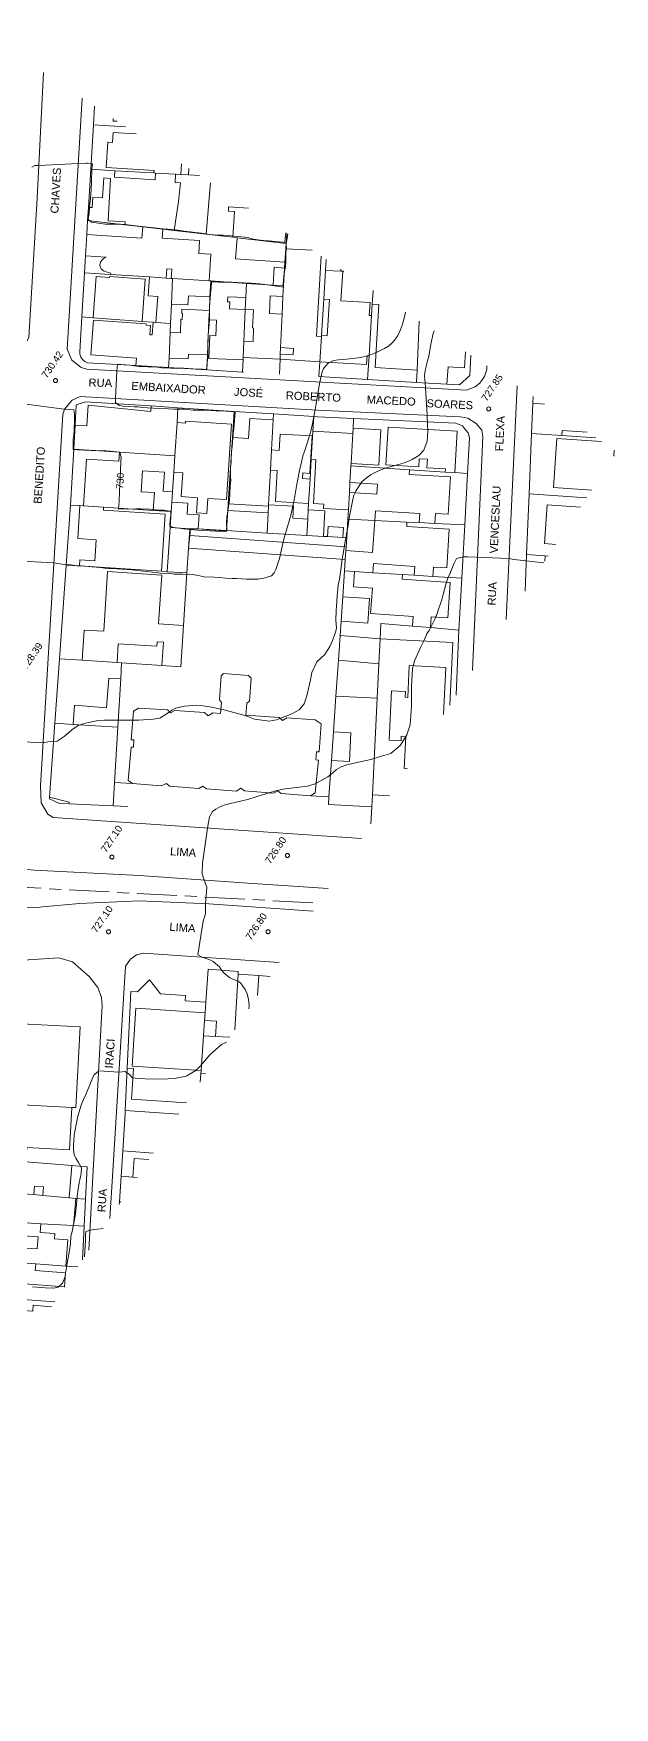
# Model space of a CAD drawing. Header units: metres. Extents: x 325024 to 7190115, y 7391967 to 10157759.
# Drawn here: x 326907.7 to 327052.9, y 7392538.3 to 7392956.7 of the extents above; entities that cross this region are included whole.
import ezdxf
from ezdxf.enums import TextEntityAlignment as Align

# ---------------------------------------------------------------- set-up
doc = ezdxf.new("R2010")
doc.units = ezdxf.units.M
doc.linetypes.add('T09', pattern=[17, 10, -2, 3, -2])
doc.layers.get('0').update_dxf_attribs({"lineweight": 18})
for name, color, linetype, lineweight in [('100_SIST_VIARIO_MEIO_FIO', 1, 'Continuous', 18), ('108_SEP_FIS_CANT_CENT_ILHA', 7, 'Continuous', 18), ('144_P_DUPLA_ASF_TOP', 7, 'Continuous', 18), ('160_P_SIMP_ASF_TOP', 7, 'Continuous', 18), ('206_MURO_E_MURO_ARRIMO', 7, 'Continuous', 18), ('214_PROJ_BEIRAL_EDIF', 10, 'Continuous', 18), ('508_LM_SETOR_FISCAL', 136, 'T09', 18), ('600_CURVA_MESTRA', 14, 'Continuous', 18), ('602_CURVA_MESTRA_TOP', 24, 'Continuous', 18), ('604_CURVA_INTERM', 7, 'Continuous', 18), ('606_PTO_COTADO', 7, 'Continuous', 18), ('608_PTO_COTADO_INTERVIA', 1, 'Continuous', 18), ('624_SEGM_CURVA_MESTRA', 14, 'Continuous', 18), ('626_SEGM_CURVA_INTERM', 7, 'Continuous', 18)]:
    doc.layers.add(name, color=color, linetype=linetype, lineweight=lineweight)
doc.styles.add('Style-Arial', font='arial.ttf', dxfattribs={"height": 1.75})

# ---------------------------------------------------------------- blocks, each defined once
blk = doc.blocks.new('SP09')
at = {"color": 0, "linetype": 'Continuous'}
blk.add_lwpolyline([(-0.03, -0.51), (-0.14, -0.49), (-0.24, -0.46), (-0.31, -0.42), (-0.35, -0.39), (-0.42, -0.31), (-0.47, -0.24), (-0.51, -0.15), (-0.52, -0.09), (-0.52, 0.03), (-0.51, 0.11), (-0.48, 0.2), (-0.44, 0.27), (-0.4, 0.33), (-0.32, 0.39), (-0.23, 0.44), (-0.15, 0.48), (-0.1, 0.48), (-0.03, 0.48), (0.08, 0.48), (0.19, 0.44), (0.27, 0.4), (0.35, 0.32), (0.41, 0.23), (0.46, 0.11), (0.48, 0.03), (0.48, -0.03), (0.47, -0.08), (0.44, -0.21), (0.38, -0.3), (0.31, -0.38), (0.23, -0.44), (0.1, -0.49), (0.02, -0.51)], close=True, dxfattribs=at)
blk = doc.blocks.new('SP10')
at = {"color": 0, "linetype": 'Continuous'}
blk.add_lwpolyline([(-0.03, -0.51), (-0.14, -0.49), (-0.24, -0.46), (-0.31, -0.42), (-0.35, -0.39), (-0.42, -0.31), (-0.47, -0.24), (-0.51, -0.15), (-0.52, -0.09), (-0.52, 0.03), (-0.51, 0.11), (-0.48, 0.2), (-0.44, 0.27), (-0.4, 0.33), (-0.32, 0.39), (-0.23, 0.44), (-0.15, 0.48), (-0.1, 0.48), (-0.03, 0.48), (0.08, 0.48), (0.19, 0.44), (0.27, 0.4), (0.35, 0.32), (0.41, 0.23), (0.46, 0.11), (0.48, 0.03), (0.48, -0.03), (0.47, -0.08), (0.44, -0.21), (0.38, -0.3), (0.31, -0.38), (0.23, -0.44), (0.1, -0.49), (0.02, -0.51)], close=True, dxfattribs=at)

msp = doc.modelspace()

# ---------------------------------------------------------------- linework, layer by layer
at = {"layer": '100_SIST_VIARIO_MEIO_FIO', "flags": 128}
for points in [[(326895.718, 7392956.543), (326891.029, 7392956.707), (326888.835, 7392956.231), (326886.773, 7392955.338), (326884.368, 7392953.561), (326882.502, 7392951.228), (326881.303, 7392948.496), (326880.87, 7392945.981), (326879.094, 7392923.896), (326876.415, 7392888.753), (326877.65, 7392886.027), (326879.464, 7392883.646), (326881.764, 7392881.73), (326884.435, 7392880.377), (326901.143, 7392876.318), (326903.313, 7392876.835), (326905.123, 7392878.146), (326906.51, 7392880.766), (326908.646, 7392915.547), (326910.215, 7392946.949)], [(326919.86, 7392940.566), (326916.087, 7392877.815), (326917.265, 7392875.09), (326919.598, 7392873.253), (326921.029, 7392872.818), (327015.901, 7392867.554), (327018.097, 7392868.385), (327019.25, 7392869.318), (327020.401, 7392870.978), (327020.976, 7392872.751), (327021.01, 7392873.63)], [(327017.411, 7392797.491), (327019.995, 7392855.904), (327019.703, 7392857.576), (327018.289, 7392859.214), (327016.239, 7392860.556), (327014.375, 7392860.891), (326978.71, 7392862.585), (326919.379, 7392865.95), (326917.334, 7392865.047), (326915.424, 7392862.778), (326915.006, 7392861.538), (326909.457, 7392768.703), (326909.626, 7392764.397), (326911.303, 7392761.617), (326912.639, 7392760.796), (326950.394, 7392758.182), (326989.627, 7392755.505)], [(327028.576, 7392868.623), (327025.862, 7392810.262)], [(326926.79, 7392660.546), (326927.241, 7392668.406)]]:
    msp.add_lwpolyline(points, dxfattribs=at)
at = {"layer": '100_SIST_VIARIO_MEIO_FIO'}
for points in [[(326864.406, 7392722.777), (326897.405, 7392724.612), (326914.045, 7392725.661), (326917.451, 7392724.728), (326921.615, 7392721.066), (326923.772, 7392718.261), (326924.695, 7392715.794), (326924.866, 7392713.815), (326921.562, 7392652.646)], [(326927.241, 7392668.406), (326930.647, 7392723.581), (326931.958, 7392725.323), (326933.421, 7392726.462), (326935.182, 7392726.869), (326969.123, 7392724.519)]]:
    msp.add_lwpolyline(points, dxfattribs=at)
at = {"layer": '108_SEP_FIS_CANT_CENT_ILHA', "flags": 128}
msp.add_lwpolyline([(326981.359, 7392743.011), (326961.257, 7392744.352), (326934.178, 7392746.291), (326907.915, 7392747.639), (326871.915, 7392750.809), (326868.411, 7392749.93), (326866.837, 7392748.455), (326865.859, 7392746.479), (326865.716, 7392743.571), (326867.026, 7392741.044), (326868.774, 7392739.702), (326872.317, 7392738.692), (326878.199, 7392737.96), (326883.369, 7392737.597), (326892.263, 7392737.617), (326909.284, 7392738.375), (326909.964, 7392738.416)], dxfattribs=at)
at = {"layer": '108_SEP_FIS_CANT_CENT_ILHA'}
msp.add_lwpolyline([(326909.964, 7392738.416), (326919.16, 7392739.281), (326934.091, 7392739.965), (326951.514, 7392739.205), (326977.622, 7392737.363)], dxfattribs=at)
at = {"layer": '206_MURO_E_MURO_ARRIMO'}
for p, q in [((326922.973, 7392938.506), (326922.682, 7392933.851)), ((326922.682, 7392933.851), (326921.99, 7392922.773)), ((326921.424, 7392913.253), (326921.229, 7392909.977)), ((326921.229, 7392909.977), (326921.017, 7392906.47)), ((326920.698, 7392901.173), (326920.442, 7392896.919)), ((326920.442, 7392896.919), (326919.775, 7392885.865)), ((326919.775, 7392885.865), (326919.252, 7392877.179)), ((326919.252, 7392877.179), (326919.283, 7392876.537)), ((326919.283, 7392876.537), (326919.51, 7392875.825)), ((326919.51, 7392875.825), (326919.923, 7392875.204)), ((326919.923, 7392875.204), (326920.491, 7392874.721)), ((326920.491, 7392874.721), (326921.171, 7392874.412)), ((326921.171, 7392874.412), (326933.261, 7392873.698)), ((327016.775, 7392871.192), (327016.951, 7392876.316)), ((326941.462, 7392873.213), (326950.982, 7392872.627)), ((326950.982, 7392872.627), (326959.926, 7392872.076)), ((326959.926, 7392872.076), (326960.196, 7392872.059)), ((326979.003, 7392870.942), (326991.18, 7392870.215)), ((326991.18, 7392870.215), (327003.42, 7392869.507)), ((327014.193, 7392868.883), (327016.775, 7392871.192)), ((327011.032, 7392869.066), (327014.193, 7392868.883)), ((327032.488, 7392864.298), (327032.558, 7392865.987)), ((326918.091, 7392858.809), (326918.392, 7392863.876)), ((326918.392, 7392863.876), (326920.724, 7392864.689)), ((326920.724, 7392864.689), (326937.131, 7392863.615)), ((326943.804, 7392863.178), (326957.88, 7392862.257)), ((326957.88, 7392862.257), (326967.692, 7392861.615)), ((326967.692, 7392861.615), (326977.76, 7392860.956)), ((326977.76, 7392860.956), (326978.649, 7392860.898)), ((326978.649, 7392860.898), (326987.709, 7392860.475)), ((326987.709, 7392860.475), (327013.206, 7392859.328)), ((327013.206, 7392859.328), (327014.889, 7392858.621)), ((327014.889, 7392858.621), (327015.666, 7392857.682)), ((327015.666, 7392857.682), (327016.356, 7392856.9)), ((327016.356, 7392856.9), (327016.664, 7392855.627)), ((326916.905, 7392838.862), (326917.732, 7392852.78)), ((327016.664, 7392855.627), (327016.176, 7392846.75)), ((327031.553, 7392841.665), (327032.177, 7392856.759)), ((327016.176, 7392846.75), (327015.469, 7392833.886)), ((327030.926, 7392826.485), (327031.553, 7392841.665)), ((326915.871, 7392823.853), (326916.905, 7392838.862)), ((327015.469, 7392833.886), (327014.737, 7392820.552)), ((326914.199, 7392800.437), (326915.871, 7392823.853)), ((327030.548, 7392817.344), (327030.926, 7392826.485)), ((327014.737, 7392820.552), (327014.026, 7392807.621)), ((327014.026, 7392807.621), (327013.327, 7392791.32)), ((326911.702, 7392765.452), (326911.731, 7392765.86)), ((326914.171, 7392764.307), (326911.702, 7392765.452)), ((326916.57, 7392764.193), (326914.171, 7392764.307)), ((326931.261, 7392763.499), (326927.623, 7392763.671)), ((326958.843, 7392721.618), (326963.985, 7392721.251)), ((326931.113, 7392698.131), (326930.616, 7392687.528)), ((326929.981, 7392677.457), (326929.571, 7392671.098)), ((326920.682, 7392665.375), (326921.085, 7392673.501)), ((326929.571, 7392671.098), (326929.16, 7392664.723)), ((326920.349, 7392658.647), (326920.682, 7392665.375)), ((326929.16, 7392664.723), (326929.117, 7392664.063)), ((326919.929, 7392650.179), (326920.349, 7392658.647))]:
    msp.add_line(p, q, dxfattribs=at)
at = {"layer": '206_MURO_E_MURO_ARRIMO', "flags": 128}
for points in [[(326930.718, 7392933.381), (326922.682, 7392933.851)], [(326937.771, 7392921.85), (326928.021, 7392922.42)], [(326946.424, 7392921.344), (326944.532, 7392921.454)], [(326950.85, 7392906.561), (326951.877, 7392918.483), (326951.929, 7392919.345)], [(326921.229, 7392909.977), (326930.525, 7392908.905)], [(326942.846, 7392907.484), (326950.85, 7392906.561)], [(326957.489, 7392905.796), (326950.85, 7392906.561)], [(326980.691, 7392897.508), (326980.862, 7392900.198)], [(326920.442, 7392896.919), (326926.944, 7392896.493)], [(326979.655, 7392881.205), (326980.235, 7392890.336)], [(326992.361, 7392889.047), (326992.184, 7392886.228)], [(326922.604, 7392885.654), (326919.775, 7392885.865)], [(326937.612, 7392884.536), (326934.832, 7392884.743)], [(326950.982, 7392872.627), (326951.149, 7392876.389)], [(326959.926, 7392872.076), (326960.061, 7392875.108)], [(326969.151, 7392871.527), (326969.318, 7392875.283)], [(326979.003, 7392870.942), (326979.24, 7392874.668)], [(326991.551, 7392876.129), (326991.18, 7392870.215)], [(326957.454, 7392855.749), (326957.88, 7392862.257)], [(326967.613, 7392860.168), (326967.692, 7392861.615)], [(326977.76, 7392860.956), (326977.543, 7392857.344)], [(326987.572, 7392858.095), (326987.709, 7392860.475)], [(327048.192, 7392855.642), (327039.746, 7392856.231)], [(326977.121, 7392850.344), (326976.822, 7392845.364)], [(327001.623, 7392847.69), (327010.613, 7392847.109)], [(327012.98, 7392846.956), (327016.176, 7392846.75)], [(326942.258, 7392839.564), (326942.429, 7392842.171)], [(327031.553, 7392841.665), (327045.975, 7392840.656)], [(326919.277, 7392838.707), (326916.905, 7392838.862)], [(326942.105, 7392837.213), (326937.605, 7392837.508)], [(326956.261, 7392837.523), (326956.37, 7392839.191)], [(326976.359, 7392837.678), (326976.455, 7392839.277)], [(326946.433, 7392828.076), (326946.74, 7392832.776)], [(326948.859, 7392832.879), (326955.919, 7392832.303), (326955.93, 7392832.462)], [(326948.859, 7392832.879), (326955.93, 7392832.462)], [(326986.262, 7392835.363), (326985.993, 7392830.688)], [(327001.036, 7392834.616), (327004.106, 7392834.461)], [(327008.001, 7392834.264), (327015.469, 7392833.886)], [(326980.16, 7392831.032), (326981.149, 7392830.974)], [(326985.039, 7392830.744), (326985.993, 7392830.688)], [(326985.993, 7392830.688), (326985.835, 7392828.395)], [(326919.176, 7392823.636), (326915.871, 7392823.853)], [(327035.591, 7392826.159), (327030.926, 7392826.485)], [(326941.122, 7392822.2), (326939.652, 7392822.296)], [(326999.942, 7392821.485), (327002.836, 7392821.302)], [(327007.534, 7392821.006), (327014.737, 7392820.552)], [(326994.333, 7392805.42), (326994.524, 7392809.245), (327002.394, 7392808.59)], [(327006.878, 7392808.217), (327014.026, 7392807.621)], [(326992.019, 7392759.151), (326992.234, 7392763.444)], [(326917.293, 7392673.803), (326921.085, 7392673.501)], [(326929.571, 7392671.098), (326932.526, 7392670.897)], [(326920.682, 7392665.375), (326918.3, 7392665.584)], [(326929.537, 7392664.698), (326929.16, 7392664.723)], [(326917.705, 7392658.794), (326920.349, 7392658.647)], [(326918.784, 7392648.448), (326915.755, 7392648.667)]]:
    msp.add_lwpolyline(points, dxfattribs=at)
at = {"layer": '214_PROJ_BEIRAL_EDIF', "flags": 128}
for points in [[(326928.637, 7392934.758), (326927.588, 7392934.819), (326927.624, 7392935.429)], [(326944.532, 7392921.454), (326943.184, 7392921.533), (326938.177, 7392921.826), (326937.771, 7392921.85), (326937.809, 7392922.496), (326925.874, 7392923.194), (326926.244, 7392929.529), (326927.421, 7392929.46), (326927.568, 7392931.98), (326933.346, 7392931.642)], [(326944.689, 7392924.136), (326944.532, 7392921.454)], [(326946.424, 7392921.344), (326946.517, 7392922.926)], [(326949.149, 7392921.184), (326946.424, 7392921.344)], [(326961.445, 7392913.047), (326956.465, 7392913.389), (326956.391, 7392912.322), (326957.93, 7392912.216), (326957.489, 7392905.796), (326958.56, 7392905.672), (326970.865, 7392904.253), (326971.033, 7392906.702)], [(326970.134, 7392893.606), (326970.442, 7392898.094), (326970.541, 7392899.533), (326970.773, 7392902.923), (326977.332, 7392902.534)], [(326979.569, 7392901.053), (326978.382, 7392881.067), (326979.642, 7392880.992), (326979.24, 7392874.668), (326969.318, 7392875.283), (326969.376, 7392876.588), (326972.613, 7392876.396), (326972.709, 7392878.013), (326969.448, 7392878.207), (326969.82, 7392886.559), (326970.017, 7392890.99), (326970.134, 7392893.606)], [(326985.228, 7392897.309), (326984.981, 7392897.32), (326984.474, 7392897.342), (326984.502, 7392897.789)], [(327004.106, 7392884.816), (327003.557, 7392872.573), (326993.058, 7392873.235), (326994.041, 7392888.944), (326992.361, 7392889.047), (326992.574, 7392892.447)], [(327015.657, 7392877.172), (327015.407, 7392873.147), (327011.304, 7392873.406), (327011.032, 7392869.066), (327003.42, 7392869.507), (327003.557, 7392872.573), (327004.106, 7392884.816)], [(327035.416, 7392864.096), (327032.488, 7392864.298), (327032.177, 7392856.759), (327039.746, 7392856.231)], [(327039.746, 7392856.231), (327039.839, 7392857.469), (327046.09, 7392857.032)], [(327047.255, 7392842.591), (327037.668, 7392843.267), (327038.521, 7392855.474)], [(327038.521, 7392855.474), (327049.618, 7392854.698)], [(327044.433, 7392838.326), (327036.053, 7392838.912)], [(327035.498, 7392824.824), (327035.591, 7392826.159), (327036.347, 7392826.106)], [(327011.704, 7392788.867), (327012.478, 7392804.524), (326994.333, 7392805.42), (326994.021, 7392799.183), (326993.59, 7392790.571)], [(327010.146, 7392786.512), (327010.727, 7392798.276), (327001.616, 7392798.726), (327001.223, 7392790.775), (327000.572, 7392790.807), (327000.642, 7392792.225), (326997.184, 7392792.396)], [(326957.98, 7392707.68), (326958.843, 7392721.618), (326958.842, 7392722.32), (326951.366, 7392722.847), (326950.784, 7392714.646), (326950.594, 7392711.981), (326950.458, 7392710.061), (326953.445, 7392709.866), (326953.192, 7392706.001)], [(326966.826, 7392721.048), (326963.985, 7392721.251), (326963.677, 7392716.29)], [(326949.364, 7392694.66), (326949.515, 7392696.784), (326949.566, 7392697.497), (326932.339, 7392698.626), (326933.289, 7392713.115), (326950.594, 7392711.981)], [(326956.786, 7392705.876), (326953.192, 7392706.001), (326950.184, 7392706.198), (326949.566, 7392697.497)], [(326950.718, 7392696.705), (326949.515, 7392696.784), (326949.364, 7392694.66)], [(326937.598, 7392676.879), (326929.981, 7392677.457), (326930.579, 7392686.739), (326930.616, 7392687.528), (326944.039, 7392686.613)], [(326936.554, 7392675.301), (326932.874, 7392675.575), (326932.526, 7392670.897), (326933.592, 7392670.824)], [(326915.506, 7392643.494), (326915.442, 7392643.499), (326893.175, 7392645.175), (326892.885, 7392640.039), (326895.976, 7392639.791)], [(326905.965, 7392629.076), (326897.13, 7392629.676), (326895.773, 7392629.768), (326896.382, 7392638.171), (326907.534, 7392637.363), (326907.642, 7392638.856), (326912.195, 7392638.491)]]:
    msp.add_lwpolyline(points, dxfattribs=at)
for points in [[(326928.021, 7392922.42), (326921.99, 7392922.773), (326921.424, 7392913.253), (326922.331, 7392913.199), (326922.485, 7392915.77), (326924.956, 7392915.621), (326925.255, 7392920.59), (326926.953, 7392920.488), (326926.317, 7392909.902), (326930.569, 7392909.646), (326930.525, 7392908.905), (326934.988, 7392908.391), (326939.979, 7392907.815), (326942.846, 7392907.484), (326943.904, 7392914.696), (326944.417, 7392919.401), (326943.063, 7392919.48), (326943.184, 7392921.533), (326938.177, 7392921.826), (326938.076, 7392920.157), (326927.922, 7392920.767)], [(326942.453, 7392895.478), (326942.107, 7392895.501), (326942.279, 7392897.809), (326941.044, 7392897.901), (326940.871, 7392895.582), (326936.718, 7392895.854), (326926.944, 7392896.493), (326926.997, 7392896.834), (326925.831, 7392897.099), (326925.181, 7392897.376), (326924.677, 7392897.813), (326924.369, 7392898.365), (326924.289, 7392898.979), (326924.443, 7392899.592), (326924.818, 7392900.144), (326925.374, 7392900.579), (326925.842, 7392900.79), (326920.698, 7392901.173), (326921.017, 7392906.47), (326934.803, 7392905.568), (326934.988, 7392908.391), (326939.979, 7392907.815), (326939.831, 7392905.558), (326949.195, 7392904.945), (326948.984, 7392901.728), (326952.014, 7392901.53), (326951.578, 7392894.878)], [(326970.773, 7392902.923), (326970.541, 7392899.533), (326958.197, 7392900.38), (326958.56, 7392905.672), (326970.865, 7392904.253)], [(326922.604, 7392885.654), (326934.832, 7392884.743), (326935.617, 7392895.27), (326926.684, 7392895.936), (326926.671, 7392895.762), (326923.376, 7392896.008)], [(326938.292, 7392884.485), (326941.952, 7392884.212), (326942.169, 7392889.091), (326942.453, 7392895.478), (326942.107, 7392895.501), (326940.871, 7392895.582), (326936.718, 7392895.854), (326936.37, 7392891.175), (326938.777, 7392890.995)], [(326951.796, 7392890.912), (326951.971, 7392894.852), (326951.578, 7392894.878), (326942.453, 7392895.478), (326942.169, 7392889.091), (326946.293, 7392888.907), (326946.392, 7392891.152)], [(326960.755, 7392890.711), (326956.221, 7392890.913), (326956.166, 7392889.665), (326956.781, 7392889.637), (326956.702, 7392887.868), (326960.621, 7392887.693), (326960.27, 7392879.801), (326960.087, 7392875.694), (326960.061, 7392875.108), (326951.518, 7392875.488), (326951.773, 7392881.205), (326953.27, 7392881.138), (326953.443, 7392885.037), (326951.538, 7392885.122), (326951.644, 7392887.502), (326951.796, 7392890.912), (326951.971, 7392894.852), (326960.912, 7392894.238)], [(326970.442, 7392898.094), (326970.134, 7392893.606), (326967.573, 7392893.781), (326967.881, 7392898.27)], [(326980.691, 7392897.508), (326980.235, 7392890.336), (326981.668, 7392890.249), (326981.09, 7392881.118), (326979.655, 7392881.205), (326979.642, 7392880.992), (326979.24, 7392874.668), (326990.906, 7392873.946), (326991.044, 7392876.161), (326991.551, 7392876.129), (326992.184, 7392886.228), (326991.595, 7392886.266), (326991.796, 7392889.465), (326984.517, 7392889.923), (326984.981, 7392897.32), (326984.474, 7392897.342)], [(326960.912, 7392894.238), (326967.573, 7392893.781), (326970.134, 7392893.606), (326970.017, 7392890.99), (326966.839, 7392891.132), (326966.662, 7392886.7), (326969.82, 7392886.559), (326969.448, 7392878.207), (326969.376, 7392876.588), (326969.318, 7392875.283), (326960.087, 7392875.694), (326960.27, 7392879.801), (326962.551, 7392879.7), (326962.702, 7392883.093), (326962.433, 7392883.105), (326962.634, 7392887.604), (326960.621, 7392887.693), (326960.755, 7392890.711)], [(326951.149, 7392876.389), (326951.538, 7392885.122), (326951.644, 7392887.502), (326944.786, 7392887.807), (326944.737, 7392886.723), (326944.951, 7392886.714), (326944.886, 7392885.262), (326944.543, 7392885.278), (326944.393, 7392881.902), (326941.854, 7392882.015), (326941.568, 7392875.575), (326946.342, 7392875.362), (326946.397, 7392876.6)], [(326937.612, 7392884.536), (326938.292, 7392884.485), (326941.952, 7392884.212), (326941.854, 7392882.015), (326941.568, 7392875.575), (326941.462, 7392873.213), (326933.261, 7392873.698), (326933.397, 7392875.526), (326922.034, 7392876.373), (326922.685, 7392885.099), (326935.889, 7392884.115), (326935.866, 7392883.807), (326936.909, 7392883.73), (326936.736, 7392881.401), (326937.375, 7392881.353)], [(326929.19, 7392852.031), (326943.015, 7392851.126), (326943.561, 7392859.473), (326943.804, 7392863.178), (326937.131, 7392863.615), (326937.038, 7392862.196), (326921.377, 7392863.786), (326921.039, 7392858.616), (326918.091, 7392858.809), (326917.732, 7392852.78)], [(326942.749, 7392847.058), (326943.015, 7392851.126), (326943.561, 7392859.473), (326945.656, 7392859.336), (326945.686, 7392859.802), (326957.143, 7392859.052), (326955.91, 7392840.218), (326951.257, 7392840.523), (326951.01, 7392836.755), (326948.446, 7392836.923), (326948.692, 7392840.691), (326944.604, 7392840.958), (326944.994, 7392846.911)], [(326957.454, 7392855.749), (326961.446, 7392855.51), (326961.741, 7392860.519), (326967.613, 7392860.168), (326967.202, 7392852.616), (326966.927, 7392847.573), (326966.456, 7392838.923), (326966.438, 7392838.596), (326956.37, 7392839.191)], [(326986.392, 7392837.619), (326986.644, 7392841.994), (326986.788, 7392844.483), (326987.027, 7392848.634), (326987.062, 7392849.252), (326987.495, 7392856.756), (326977.543, 7392857.344), (326977.121, 7392850.344), (326978.294, 7392850.274), (326977.646, 7392839.243), (326980.233, 7392839.083), (326980.19, 7392837.987)], [(326987.062, 7392849.252), (326987.495, 7392856.756), (326987.572, 7392858.095), (326994.515, 7392857.682), (326993.988, 7392848.841)], [(327012.98, 7392846.956), (327010.613, 7392847.109), (327010.661, 7392847.906), (327006.023, 7392848.178), (327006.149, 7392850.304), (327004.081, 7392850.427), (327003.961, 7392848.381), (326995.783, 7392848.868), (326996.337, 7392858.318), (327013.594, 7392857.3)], [(326976.455, 7392839.277), (326976.822, 7392845.364), (326974.928, 7392845.476), (326975.014, 7392846.867), (326976.755, 7392846.761), (326977.316, 7392856.134), (326969.33, 7392856.6), (326969.09, 7392852.509), (326967.202, 7392852.616), (326966.927, 7392847.573), (326968.621, 7392847.473), (326968.173, 7392839.763)], [(326937.605, 7392837.508), (326925.21, 7392838.319), (326920.182, 7392838.648), (326920.946, 7392850.32), (326929.043, 7392849.79), (326929.19, 7392852.031), (326943.015, 7392851.126), (326942.749, 7392847.058), (326942.429, 7392842.171), (326940.105, 7392842.324), (326940.417, 7392847.083), (326934.907, 7392847.444), (326934.563, 7392842.184), (326937.897, 7392841.966)], [(326986.788, 7392844.483), (326987.027, 7392848.634), (327001.623, 7392847.69), (327001.555, 7392846.509), (327011.901, 7392845.904), (327011.348, 7392836.561), (327008.152, 7392836.749), (327008.001, 7392834.264), (327004.106, 7392834.461), (327004.235, 7392836.749), (326993.16, 7392837.402), (326993.018, 7392835.021), (326986.262, 7392835.363), (326986.392, 7392837.619), (326986.644, 7392841.994), (326993.503, 7392841.592), (326993.655, 7392844.076)], [(326925.21, 7392838.319), (326920.182, 7392838.648), (326919.277, 7392838.707), (326918.74, 7392830.502), (326923.328, 7392830.202), (326922.98, 7392824.891), (326919.274, 7392825.133), (326919.176, 7392823.636), (326939.652, 7392822.296), (326940.587, 7392836.579), (326925.162, 7392837.588)], [(326942.258, 7392839.564), (326942.105, 7392837.213), (326941.844, 7392833.225), (326946.923, 7392832.892), (326948.859, 7392832.879), (326949.088, 7392836.379), (326946.091, 7392836.576), (326946.269, 7392839.301)], [(326955.93, 7392832.462), (326966.072, 7392831.863), (326966.348, 7392836.93), (326956.261, 7392837.523)], [(326976.218, 7392835.341), (326975.974, 7392831.279), (326966.072, 7392831.863), (326966.348, 7392836.93), (326966.438, 7392838.596), (326966.456, 7392838.923), (326972.673, 7392838.558), (326972.498, 7392835.558)], [(326980.16, 7392831.032), (326975.974, 7392831.279), (326976.218, 7392835.341), (326976.359, 7392837.678), (326980.541, 7392837.435)], [(326946.923, 7392832.892), (326946.786, 7392831.207), (326946.433, 7392828.076), (326946.027, 7392821.879), (326941.122, 7392822.2), (326941.844, 7392833.225)], [(326985.039, 7392830.744), (326981.149, 7392830.974), (326981.295, 7392833.454), (326985.19, 7392833.228)], [(326985.616, 7392825.231), (326985.772, 7392827.492), (326992.408, 7392827.035), (326993.018, 7392835.021), (327001.036, 7392834.616), (327000.974, 7392833.475), (327011.583, 7392832.848), (327011.017, 7392823.165), (327007.674, 7392823.368), (327007.534, 7392821.006), (327002.836, 7392821.302), (327002.987, 7392823.515), (326992.678, 7392824.228), (326992.523, 7392821.952), (326987.946, 7392822.241), (326985.421, 7392822.4)], [(326928.773, 7392783.333), (326929.486, 7392795.51), (326929.715, 7392799.421), (326939.799, 7392798.761), (326944.494, 7392798.454), (326945.169, 7392808.763), (326946.027, 7392821.879), (326946.433, 7392828.076), (326985.616, 7392825.231), (326985.421, 7392822.4), (326984.974, 7392815.922), (326984.553, 7392809.824), (326984.305, 7392806.234), (326983.88, 7392800.076), (326983.258, 7392791.081), (326982.642, 7392782.163), (326982.147, 7392774.989), (326981.523, 7392765.95), (326976.96, 7392766.21), (326978.119, 7392766.892), (326978.954, 7392775.079), (326978.224, 7392775.187), (326978.411, 7392777.2), (326979.12, 7392777.153), (326979.617, 7392784.183), (326978.088, 7392785.178), (326971.038, 7392785.685), (326969.92, 7392784.998), (326969.073, 7392785.722), (326960.724, 7392786.317), (326961.036, 7392789.301), (326961.708, 7392789.8), (326962.12, 7392795.619), (326961.429, 7392796.262), (326955.204, 7392796.759), (326954.596, 7392796.158), (326954.19, 7392790.188), (326954.714, 7392789.502), (326954.468, 7392786.755), (326952.533, 7392786.912), (326951.317, 7392786.206), (326950.458, 7392787.009), (326943.018, 7392787.472), (326941.952, 7392786.937), (326941.209, 7392787.696), (326933.901, 7392788.06), (326932.664, 7392787.342), (326932.141, 7392780.169), (326932.779, 7392780.164), (326932.671, 7392778.31), (326932.097, 7392778.355), (326931.371, 7392770.051), (326932.434, 7392769.233), (326927.963, 7392769.484)], [(326985.772, 7392827.492), (326985.616, 7392825.231), (326946.433, 7392828.076), (326946.786, 7392831.207), (326985.835, 7392828.395)], [(326945.169, 7392808.763), (326944.494, 7392798.454), (326939.799, 7392798.761), (326940.178, 7392804.556), (326938.626, 7392804.658), (326938.554, 7392803.553), (326928.888, 7392804.186), (326928.581, 7392799.495), (326919.895, 7392800.064), (326920.39, 7392807.623), (326925.25, 7392807.305), (326926.225, 7392822.206), (326939.765, 7392821.32), (326938.969, 7392809.169)], [(327006.878, 7392808.217), (327002.394, 7392808.59), (327002.564, 7392811.015), (326991.955, 7392811.75), (326992.397, 7392818.098), (326987.676, 7392818.426), (326987.946, 7392822.241), (326992.523, 7392821.952), (326999.942, 7392821.485), (326999.863, 7392820.354), (327011.813, 7392819.53), (327011.203, 7392810.638), (327007.067, 7392810.919)], [(326984.553, 7392809.824), (326984.974, 7392815.922), (326991.634, 7392815.461), (326991.209, 7392809.369)], [(326984.305, 7392806.234), (326994.333, 7392805.42), (326994.021, 7392799.183), (326983.88, 7392800.076)], [(326919.895, 7392800.064), (326928.581, 7392799.495), (326929.715, 7392799.421), (326929.486, 7392795.51), (326926.544, 7392795.606), (326925.922, 7392788.134), (326917.91, 7392788.809), (326917.615, 7392784.044), (326913.05, 7392784.334), (326914.199, 7392800.437)], [(326976.96, 7392766.21), (326969.621, 7392766.778), (326968.786, 7392767.416), (326967.675, 7392766.861), (326960.388, 7392767.46), (326959.507, 7392768.099), (326958.403, 7392767.378), (326950.925, 7392767.915), (326950.041, 7392768.63), (326948.99, 7392767.994), (326941.706, 7392768.6), (326940.948, 7392769.286), (326939.604, 7392768.663), (326932.434, 7392769.233), (326931.371, 7392770.051), (326932.097, 7392778.355), (326932.671, 7392778.31), (326932.779, 7392780.164), (326932.141, 7392780.169), (326932.664, 7392787.342), (326933.901, 7392788.06), (326941.209, 7392787.696), (326941.952, 7392786.937), (326943.018, 7392787.472), (326950.458, 7392787.009), (326951.317, 7392786.206), (326952.533, 7392786.912), (326954.468, 7392786.755), (326954.714, 7392789.502), (326954.19, 7392790.188), (326954.596, 7392796.158), (326955.204, 7392796.759), (326961.429, 7392796.262), (326962.12, 7392795.619), (326961.708, 7392789.8), (326961.036, 7392789.301), (326960.724, 7392786.317), (326969.073, 7392785.722), (326969.92, 7392784.998), (326971.038, 7392785.685), (326978.088, 7392785.178), (326979.617, 7392784.183), (326979.12, 7392777.153), (326978.411, 7392777.2), (326978.224, 7392775.187), (326978.954, 7392775.079), (326978.119, 7392766.892)], [(326992.234, 7392763.444), (326992.382, 7392766.407), (326993.59, 7392790.571), (326983.258, 7392791.081), (326982.642, 7392782.163), (326987.02, 7392781.947), (326986.666, 7392774.766), (326982.147, 7392774.989), (326981.523, 7392765.95), (326981.387, 7392763.986)], [(326928.773, 7392783.333), (326927.963, 7392769.484), (326927.623, 7392763.671), (326916.57, 7392764.193), (326916.604, 7392764.632), (326911.731, 7392765.86), (326913.05, 7392784.334), (326917.615, 7392784.044)], [(326950.594, 7392711.981), (326950.458, 7392710.061), (326950.184, 7392706.198), (326949.566, 7392697.497), (326932.339, 7392698.626), (326933.289, 7392713.115)], [(326899.837, 7392709.44), (326898.773, 7392689.286), (326917.264, 7392688.31), (326916.703, 7392677.693), (326906.005, 7392678.257), (326905.818, 7392674.717), (326900.013, 7392675.179), (326898.283, 7392675.317), (326894.808, 7392675.594), (326895.06, 7392680.398), (326895.477, 7392688.385), (326895.612, 7392691.145), (326895.813, 7392695.252), (326896.515, 7392709.592), (326896.529, 7392709.885), (326899.851, 7392709.71)], [(326899.837, 7392709.44), (326919.334, 7392708.411), (326918.27, 7392688.257), (326917.264, 7392688.31), (326898.773, 7392689.286)], [(326910.039, 7392666.308), (326916.586, 7392665.734), (326917.293, 7392673.803), (326905.818, 7392674.717), (326900.013, 7392675.179), (326899.318, 7392667.247), (326905.13, 7392666.738), (326907.744, 7392666.509), (326907.931, 7392668.64), (326910.226, 7392668.439)], [(326909.5, 7392659.252), (326917.705, 7392658.794), (326918.3, 7392665.584), (326916.586, 7392665.734), (326910.039, 7392666.308), (326907.744, 7392666.509), (326905.13, 7392666.738), (326904.499, 7392659.531)], [(326897.947, 7392659.896), (326904.499, 7392659.531), (326909.5, 7392659.252), (326909.343, 7392657.092), (326913.027, 7392656.825), (326912.93, 7392655.491), (326916.233, 7392655.251), (326915.755, 7392648.667), (326908.254, 7392649.211), (326899.312, 7392649.86), (326896.366, 7392650.074), (326895.823, 7392650.113), (326896.034, 7392653.021), (326893.628, 7392653.196), (326893.725, 7392655.008), (326893.999, 7392660.116)], [(326900.437, 7392656.544), (326908.832, 7392655.935), (326908.615, 7392652.939), (326900.807, 7392653.506), (326900.615, 7392650.852), (326900.028, 7392650.895)], [(326915.442, 7392643.499), (326915.695, 7392646.983), (326908.132, 7392647.532), (326908.254, 7392649.211), (326899.312, 7392649.86), (326899.203, 7392648.352), (326896.257, 7392648.566), (326896.366, 7392650.074), (326895.823, 7392650.113), (326893.464, 7392650.284), (326893.175, 7392645.175)]]:
    msp.add_lwpolyline(points, close=True, dxfattribs=at)
at = {"layer": '214_PROJ_BEIRAL_EDIF'}
for points in [[(327052.804, 7392852.589), (327052.705, 7392851.14), (327052.903, 7392851.126)], [(327036.053, 7392838.912), (327035.375, 7392829.207), (327038.265, 7392829.005)], [(326993.59, 7392790.571), (326992.382, 7392766.407), (326996.701, 7392766.194)], [(326997.184, 7392792.396), (326996.575, 7392780.065), (326999.557, 7392779.918), (326999.616, 7392781.107), (327000.736, 7392781.052), (327000.339, 7392773.008), (327001.182, 7392772.967)], [(326950.594, 7392711.981), (326950.784, 7392714.646), (326945.571, 7392714.987), (326945.656, 7392716.277), (326939.431, 7392716.685), (326936.716, 7392720.213), (326933.664, 7392717.189), (326932.012, 7392717.298), (326931.113, 7392698.131), (326932.687, 7392698.028), (326932.187, 7392690.394), (326945.945, 7392689.493)], [(326953.192, 7392706.001), (326956.786, 7392705.876)], [(326949.566, 7392697.497), (326949.515, 7392696.784), (326950.718, 7392696.705)], [(326895.976, 7392639.791), (326896.062, 7392640.98), (326913.029, 7392639.75)]]:
    msp.add_lwpolyline(points, dxfattribs=at)
at = {"layer": '508_LM_SETOR_FISCAL'}
msp.add_lwpolyline([(326564.246, 7392538.336), (326626.965, 7392663.661), (326642.965, 7392694.154), (326654.498, 7392715.96), (326664.589, 7392743.934), (326668.559, 7392756.638), (326685.728, 7392754.927), (326688.969, 7392755.312), (326777.573, 7392750.14), (326836.997, 7392746.955), (326849.733, 7392746.274), (326865.657, 7392745.422), (326978.945, 7392739.362)], dxfattribs=at)
at = {"layer": '600_CURVA_MESTRA', "elevation": 730}
for points in [[(326971.235, 7392906.569), (326970.992, 7392905.097), (326970.823, 7392904.093), (326970.889, 7392903.047), (326970.772, 7392901.98), (326970.752, 7392900.652), (326970.782, 7392899.515), (326970.651, 7392898.365), (326970.431, 7392897.184), (326970.277, 7392896.173), (326970.136, 7392895.054), (326970.074, 7392894.022), (326970.098, 7392893.342), (326969.089, 7392893.439), (326967.925, 7392893.623), (326965.533, 7392893.947), (326964.281, 7392894.116), (326963.264, 7392894.224), (326962.058, 7392894.308), (326958.552, 7392894.509), (326957.36, 7392894.56), (326956.155, 7392894.564), (326953.977, 7392894.536), (326952.918, 7392894.647), (326952.168, 7392894.673), (326952.104, 7392893.256), (326951.944, 7392891.728), (326951.77, 7392889.414), (326951.689, 7392888.35), (326951.71, 7392887.33), (326951.662, 7392886.29), (326951.648, 7392885.123), (326951.582, 7392883.955), (326951.387, 7392881.551), (326951.304, 7392879.041), (326951.25, 7392877.904), (326951.241, 7392875.788), (326951.129, 7392874.473), (326950.995, 7392873.361), (326950.95, 7392872.718), (326949.931, 7392872.809), (326948.749, 7392872.83), (326946.344, 7392873.008), (326945.223, 7392873.056), (326944.175, 7392873.074), (326941.924, 7392873.045), (326939.685, 7392873.133), (326938.658, 7392873.294), (326936.279, 7392873.413), (326935.277, 7392873.459), (326934.085, 7392873.486), (326932.937, 7392873.626), (326931.771, 7392873.801), (326929.589, 7392873.977), (326928.721, 7392874.086), (326928.54, 7392872.401), (326928.15, 7392865.452), (326928.221, 7392864.516), (326929.09, 7392863.705), (326930.109, 7392863.584), (326931.515, 7392863.515), (326932.816, 7392863.429), (326933.843, 7392863.387), (326935.017, 7392863.243), (326936.169, 7392863.132), (326937.696, 7392863.05), (326941.466, 7392862.892), (326942.866, 7392862.819), (326943.922, 7392862.856), (326945.369, 7392862.818), (326947.564, 7392862.597), (326948.694, 7392862.533), (326949.935, 7392862.557), (326951.072, 7392862.554), (326952.103, 7392862.465), (326953.381, 7392862.393), (326954.463, 7392862.394), (326956.804, 7392862.222), (326957.922, 7392862.116), (326958.051, 7392862.076), (326958.099, 7392862.006), (326958.051, 7392861.035), (326957.877, 7392858.923), (326957.765, 7392857.885), (326957.59, 7392856.696), (326957.545, 7392855.621), (326957.425, 7392854.61), (326957.316, 7392853.493), (326957.164, 7392852.326), (326957.058, 7392851.013), (326957.055, 7392849.601), (326956.964, 7392848.269), (326956.938, 7392847.081), (326956.935, 7392846.064), (326956.971, 7392844.927), (326956.84, 7392843.696), (326956.776, 7392841.479), (326956.701, 7392840.174), (326956.382, 7392837.887), (326956.042, 7392835.883), (326955.904, 7392834.494), (326955.971, 7392832.293), (326954.344, 7392832.242), (326953.194, 7392832.304), (326951.845, 7392832.428), (326949.704, 7392832.533), (326948.61, 7392832.602), (326945.204, 7392832.922), (326944.102, 7392833.058), (326942.77, 7392833.281), (326941.765, 7392833.591), (326941.888, 7392835.186), (326942.002, 7392836.332), (326942.011, 7392837.349), (326941.248, 7392837.445), (326940.184, 7392837.547), (326938.941, 7392837.584), (326936.646, 7392837.793), (326934.484, 7392837.912), (326933.391, 7392837.943), (326931.191, 7392837.845), (326929.978, 7392837.889), (326928.966, 7392837.845), (326929.084, 7392839.852), (326929.167, 7392842.264)], [(326929.466, 7392847.504), (326929.547, 7392849.708), (326929.565, 7392850.861), (326929.281, 7392852.044), (326926.889, 7392852.335), (326925.876, 7392852.423), (326923.256, 7392852.484), (326922.043, 7392852.513), (326918.69, 7392852.65), (326917.565, 7392852.752), (326917.607, 7392853.156), (326917.641, 7392854.16), (326917.641, 7392855.3), (326917.809, 7392856.399), (326917.869, 7392857.473), (326917.878, 7392858.238), (326917.921, 7392859.294), (326917.941, 7392861.626), (326917.766, 7392862.618), (326916.603, 7392862.698), (326915.329, 7392862.784), (326905.194, 7392864.11)]]:
    msp.add_lwpolyline(points, dxfattribs=at)
at = {"layer": '604_CURVA_INTERM', "flags": 128}
for points, elevation in [([(326907.262, 7392923.265), (326907.999, 7392923.718), (326909.053, 7392923.695), (326918.876, 7392924.199), (326920.887, 7392924.277), (326921.162, 7392924.288), (326922.243, 7392924.165), (326922.42, 7392924.12), (326922.285, 7392922.892), (326922.187, 7392919.688), (326922.072, 7392917.593), (326921.991, 7392916.587), (326921.92, 7392915.425), (326921.813, 7392914.245), (326921.728, 7392913.092), (326921.614, 7392911.91), (326921.377, 7392910.18), (326922.21, 7392909.567), (326924.528, 7392909.229), (326925.643, 7392909.068), (326926.784, 7392909.067), (326928.246, 7392909.034), (326929.439, 7392909.058), (326930.716, 7392908.994), (326933.198, 7392908.628), (326938.577, 7392908.053), (326940.007, 7392907.917), (326941.165, 7392907.827), (326942.311, 7392907.711), (326943.768, 7392907.538), (326945.282, 7392907.302), (326946.847, 7392907.151), (326947.978, 7392907.01), (326948.979, 7392906.914), (326950.656, 7392906.597), (326951.766, 7392906.457), (326953.906, 7392906.343), (326955.003, 7392906.301), (326956.14, 7392906.222), (326959.531, 7392905.847), (326960.537, 7392905.767), (326961.543, 7392905.665), (326962.624, 7392905.319), (326963.777, 7392905.101), (326965.179, 7392904.937), (326966.41, 7392904.875), (326970.042, 7392904.548), (326970.515, 7392904.477), (326970.573, 7392905.554), (326970.754, 7392906.887)], 731), ([(326978.951, 7392867.735), (326979.268, 7392869.587), (326979.861, 7392872.123), (326980.203, 7392872.993), (326981.349, 7392874.342), (326982.666, 7392874.947), (326983.96, 7392875.108), (326985.11, 7392875.27), (326987.566, 7392875.488), (326989.454, 7392875.706), (326991.517, 7392876.251), (326992.774, 7392876.715), (326994.433, 7392877.45), (326995.4, 7392877.966), (326996.384, 7392878.579), (326997.228, 7392879.288), (326998.02, 7392880.116), (326998.769, 7392881.202), (326999.359, 7392882.446), (326999.845, 7392883.784), (327000.289, 7392885.186), (327000.598, 7392886.657), (327000.657, 7392887.098)], 729), ([(327007.826, 7392882.354), (327007.613, 7392881.714), (327007.033, 7392879.061), (327006.683, 7392877.015), (327006.423, 7392875.705), (327006.053, 7392874.662), (327005.797, 7392873.519), (327005.6, 7392872.481), (327005.408, 7392871.112), (327005.541, 7392869.402), (327005.635, 7392868.205), (327006.071, 7392861.285), (327006.177, 7392858.891), (327006.216, 7392857.365), (327006.199, 7392855.986), (327006.109, 7392854.803), (327005.278, 7392852.563), (327003.963, 7392851.268), (327002.301, 7392850.208), (327000.64, 7392849.523), (326998.913, 7392848.991), (326996.964, 7392848.453), (326995.171, 7392847.93), (326993.59, 7392847.275), (326992.077, 7392846.489), (326990.81, 7392845.584), (326989.776, 7392844.63), (326988.928, 7392843.417), (326988.262, 7392842.346), (326987.782, 7392841.355), (326987.4, 7392839.813), (326986.883, 7392837.288), (326986.609, 7392835.673), (326986.307, 7392833.751), (326985.526, 7392829.289), (326985.131, 7392827.14), (326984.836, 7392825.334), (326984.44, 7392822.098), (326984.181, 7392820.364), (326983.857, 7392818.819), (326983.546, 7392816.045), (326983.491, 7392814.825), (326983.349, 7392812.48), (326983.293, 7392810.064), (326983.437, 7392808.144), (326983.229, 7392807.334), (326982.936, 7392806.317), (326982.247, 7392804.57), (326981.751, 7392803.522), (326980.474, 7392801.493), (326979.52, 7392800.559), (326978.525, 7392799.645), (326977.26, 7392796.977), (326976.916, 7392795.138), (326976.012, 7392791.144), (326975.297, 7392789.166), (326974.069, 7392787.698), (326972.267, 7392786.647), (326968.393, 7392785.194), (326966.55, 7392784.829), (326962.941, 7392785.336), (326961.291, 7392785.994), (326959.67, 7392786.506), (326954.935, 7392787.768), (326952.658, 7392788.291), (326950.058, 7392788.704), (326948.349, 7392788.845), (326945.466, 7392788.595), (326943.252, 7392788.093), (326942.305, 7392787.567), (326941.334, 7392786.891), (326939.284, 7392785.627), (326937.607, 7392785.342), (326934, 7392785.126), (326930.694, 7392785.079), (326927.955, 7392785.102), (326925.245, 7392785.077), (326923.848, 7392784.975), (326920.989, 7392784.432), (326919.85, 7392784.092), (326918.89, 7392783.718), (326917.303, 7392782.637), (326916.463, 7392781.898), (326915.37, 7392781.018), (326913.645, 7392779.856), (326911.236, 7392779.639), (326910.096, 7392779.389), (326900.484, 7392779.967)], 728), ([(327035.214, 7392824.396), (327032.301, 7392824.731), (327029.292, 7392825.106), (327027.69, 7392825.275), (327026.567, 7392825.464), (327016.224, 7392825.939), (327015.214, 7392825.876), (327013.397, 7392825.514), (327012.83, 7392824.34), (327012.4, 7392823.35), (327011.753, 7392821.65), (327011.264, 7392820.556), (327010.782, 7392819.009), (327010.101, 7392816.474), (327009.732, 7392815.13), (327008.953, 7392812.842), (327008.583, 7392811.728), (327008.054, 7392810.467), (327007.599, 7392809.531), (327006.545, 7392807.479), (327005.962, 7392806.727), (327005.821, 7392806.245), (327005.168, 7392804.722), (327004.459, 7392803.386), (327002.932, 7392799.952), (327002.452, 7392797.977), (327002.184, 7392793.398), (327002.167, 7392790.984), (327002.126, 7392788.592), (327001.869, 7392783.961), (327001.005, 7392781.42), (326999.434, 7392778.827), (326997.005, 7392776.79), (326994.675, 7392776.056), (326992.014, 7392775.292), (326989.651, 7392774.723), (326985.964, 7392773.958), (326984.565, 7392773.421), (326983.451, 7392772.735), (326982.488, 7392771.935), (326981.245, 7392770.943), (326978.086, 7392769.192), (326976.2, 7392768.639), (326970.002, 7392767.853), (326967.964, 7392767.377), (326963.633, 7392765.985), (326961.5, 7392765.354), (326959.399, 7392764.874), (326955.824, 7392764.005), (326954.427, 7392763.506), (326953.247, 7392762.878), (326952.436, 7392762.263), (326951.652, 7392760.939), (326951.215, 7392758.126), (326949.946, 7392749.387), (326949.813, 7392746.725), (326950.307, 7392745.136), (326951.043, 7392743.342), (326950.843, 7392741.198), (326950.638, 7392739.243), (326950.718, 7392736.694), (326950.069, 7392734.819), (326948.772, 7392726.422), (326949.883, 7392725.851), (326951.566, 7392725.315), (326952.611, 7392724.777), (326954.139, 7392723.471), (326954.711, 7392722.62), (326955.362, 7392721.831), (326956.792, 7392720.694), (326958.592, 7392719.975), (326959.459, 7392719.464), (326960.63, 7392717.814), (326961.062, 7392716.674), (326961.389, 7392715.286), (326961.567, 7392713.787), (326961.473, 7392712.958)], 727), ([(326955.967, 7392704.638), (326954.699, 7392704.007), (326951.757, 7392701.415), (326950.466, 7392699.898), (326949.329, 7392698.612), (326948.242, 7392697.57), (326945.885, 7392696.162), (326942.947, 7392695.513), (326941.368, 7392695.418), (326938.149, 7392695.344), (326935.576, 7392695.487), (326933.776, 7392695.513), (326932.443, 7392695.71), (326931.722, 7392696.505), (326930.603, 7392697.281), (326929.014, 7392697.131), (326923.981, 7392697.423), (326922.785, 7392696.345), (326922.291, 7392695.2), (326921.807, 7392693.962), (326920.736, 7392691.505), (326920.166, 7392690.289), (326919.69, 7392689.098), (326919.316, 7392688.05), (326918.784, 7392686.15), (326918.32, 7392684.032), (326918.08, 7392682.732), (326917.856, 7392681.349), (326917.743, 7392680.025), (326917.684, 7392678.785), (326917.71, 7392677.767), (326917.858, 7392676.534), (326918.259, 7392675.604), (326918.979, 7392674.532), (326919.693, 7392673.223), (326919.629, 7392671.769), (326919.135, 7392669.451), (326918.887, 7392667.904), (326918.641, 7392666.082), (326918.405, 7392664.021), (326918.184, 7392661.755), (326917.805, 7392659.402), (326917.364, 7392657.308), (326917.016, 7392656.152), (326916.909, 7392654.255), (326916.702, 7392652.554), (326916.175, 7392649.825), (326915.5, 7392645.829), (326914.93, 7392644.355), (326913.897, 7392643.41), (326912.667, 7392643.152), (326910.578, 7392643.181), (326907.479, 7392643.438)], 727), ([(326925.12, 7392658.022), (326923.656, 7392657.862), (326922.633, 7392657.761), (326920.807, 7392657.306), (326920.716, 7392656.308), (326920.686, 7392654.974), (326920.555, 7392652.364), (326920.471, 7392650.997)], 726)]:
    msp.add_lwpolyline(points, dxfattribs=dict(at, elevation=elevation))
at = {"layer": '604_CURVA_INTERM', "elevation": 729}
msp.add_lwpolyline([(326903.202, 7392824.948), (326912.784, 7392824.373), (326914.736, 7392824.093), (326917.085, 7392823.891), (326918.433, 7392823.691), (326919.669, 7392823.655), (326922.256, 7392823.421), (326924.389, 7392823.261), (326925.43, 7392823.115), (326926.493, 7392823.009), (326927.542, 7392822.971), (326928.636, 7392822.891), (326929.764, 7392822.843), (326931.129, 7392822.735), (326932.393, 7392822.673), (326933.685, 7392822.518), (326938.184, 7392821.993), (326939.325, 7392821.869), (326941.808, 7392821.707), (326942.807, 7392821.609), (326943.862, 7392821.55), (326944.968, 7392821.552), (326946.132, 7392821.478), (326946.737, 7392821.418), (326947.484, 7392821.464), (326948.844, 7392821.242), (326950.326, 7392820.95), (326952.89, 7392820.792), (326954.237, 7392820.712), (326955.706, 7392820.597), (326957.328, 7392820.511), (326958.435, 7392820.485), (326960.891, 7392820.365), (326962.12, 7392820.341), (326963.734, 7392820.333), (326965.286, 7392820.572), (326967.144, 7392821.172), (326967.863, 7392821.929), (326968.255, 7392822.738), (326968.69, 7392823.966), (326969.152, 7392825.502), (326969.841, 7392828.527), (326970.308, 7392830.676), (326970.672, 7392831.746), (326971.048, 7392832.941), (326971.683, 7392835.193), (326972.1, 7392836.699), (326972.901, 7392840.567), (326973.529, 7392844.092), (326973.734, 7392845.319), (326974.288, 7392847.916), (326974.548, 7392849.19), (326975.012, 7392851.172), (326975.503, 7392852.519), (326976.469, 7392855.67), (326976.999, 7392857.34), (326977.377, 7392858.788), (326977.849, 7392861.441), (326978.077, 7392862.621), (326978.332, 7392864.112)], dxfattribs=at)
at = {"layer": '624_SEGM_CURVA_MESTRA', "elevation": 730}
msp.add_lwpolyline([(326929.167, 7392842.264), (326929.172, 7392842.421), (326929.29, 7392843.914), (326929.391, 7392845.482), (326929.466, 7392847.504)], dxfattribs=at)
at = {"layer": '626_SEGM_CURVA_INTERM', "elevation": 729}
msp.add_lwpolyline([(326978.332, 7392864.112), (326978.951, 7392867.735)], dxfattribs=at)

# ---------------------------------------------------------------- block references
at = {"layer": '606_PTO_COTADO', "rotation": 55.83005668387076}
for p in [(326927.305, 7392750.916, 727.1), (326971.178, 7392751.29, 726.8), (326966.333, 7392732.243, 726.8)]:
    msp.add_blockref('SP09', p, dxfattribs=at)
at = {"layer": '608_PTO_COTADO_INTERVIA', "rotation": 55.83005668387076}
for p in [(326913.199, 7392869.982, 730.422), (327021.457, 7392862.901, 727.85), (326926.452, 7392732.24, 727.1)]:
    msp.add_blockref('SP10', p, dxfattribs=at)

# ---------------------------------------------------------------- texts
at = {"layer": '144_P_DUPLA_ASF_TOP', "style": 'Style-Arial'}
for rotation, p in [(356.1411, (326941.826, 7392752.348)), (356.04023, (326941.666, 7392733.473))]:
    msp.add_text('LIMA', height=2, rotation=rotation, dxfattribs=at).set_placement(p, align=Align.MIDDLE_LEFT)
at = {"layer": '160_P_SIMP_ASF_TOP', "style": 'Style-Arial'}
for s, rotation, p in [('CHAVES', 86.56779, (326912.897, 7392911.723)), ('EMBAIXADOR', 356.55649, (326932.153, 7392868.681)), ('JOSÉ', 356.55649, (326957.806, 7392867.194)), ('ROBERTO', 357.28092, (326970.738, 7392866.298)), ('MACEDO', 357.28092, (326990.975, 7392865.246)), ('SOARES', 357.28092, (327005.929, 7392864.315)), ('FLEXA', 87.46758, (327024.059, 7392852.294)), ('BENEDITO', 86.55035, (326908.717, 7392839.184)), ('VENCESLAU', 87.46758, (327022.708, 7392826.766)), ('RUA', 87.46758, (327022.168, 7392813.752)), ('IRACI', 86.41889, (326926.569, 7392698.062)), ('RUA', 86.41889, (326924.661, 7392662.123))]:
    msp.add_text(s, height=2, rotation=rotation, dxfattribs=at).set_placement(p, align=Align.MIDDLE_LEFT)
msp.add_text('RUA', height=2, rotation=358.83006, dxfattribs=at).set_placement((326921.426, 7392868.483))
at = {"layer": '602_CURVA_MESTRA_TOP', "style": 'Style-Arial'}
msp.add_text('730', height=1.75, rotation=86.30213, dxfattribs=at).set_placement((326929.352, 7392844.882), align=Align.MIDDLE_CENTER)
at = {"layer": '606_PTO_COTADO', "style": 'Style-Arial'}
for s, p in [('728.39', (326907.293, 7392801.112, 728.395)), ('727.10', (326927.21, 7392755.443, 727.1)), ('726.80', (326968.211, 7392752.596, 726.8)), ('726.80', (326963.366, 7392733.548, 726.8))]:
    msp.add_text(s, height=1.75, rotation=55.83006, dxfattribs=at).set_placement(p, align=Align.MIDDLE_CENTER)
at = {"layer": '608_PTO_COTADO_INTERVIA', "style": 'Style-Arial'}
for s, p in [('730.42', (326912.397, 7392873.964, 730.422)), ('727.85', (327022.315, 7392868.194, 727.85)), ('727.10', (326924.83, 7392735.354, 727.1))]:
    msp.add_text(s, height=1.75, rotation=55.83006, dxfattribs=at).set_placement(p, align=Align.MIDDLE_CENTER)

doc.saveas('drawing.dxf')
